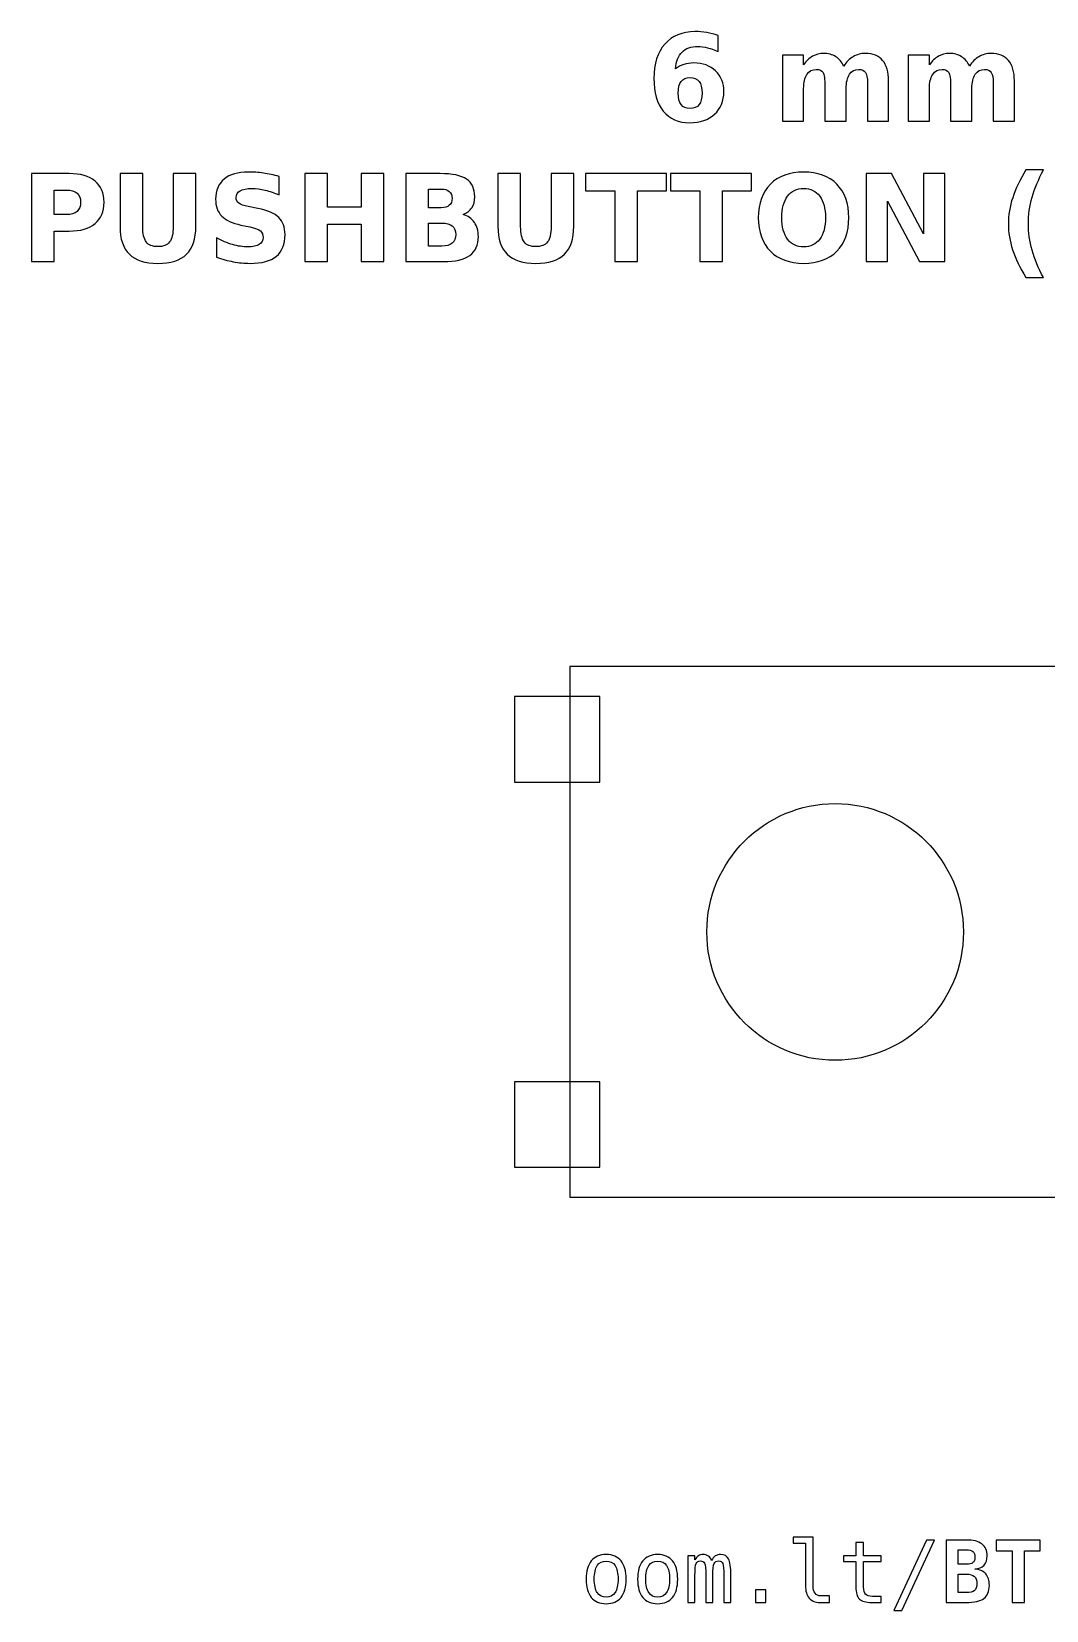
# Model space of a CAD drawing. Extents: x -114.4 to -95.6, y -156.4 to -138.
# Drawn here: x -114.39 to -102.53, y -156.43 to -137.98 of the extents above; entities that cross this region are included whole.
import ezdxf

# ---------------------------------------------------------------- set-up
doc = ezdxf.new("R2010")
doc.units = 0
doc.header["$MEASUREMENT"] = 0
doc.layers.add('LAYER_1', color=7, linetype='CONTINUOUS')

msp = doc.modelspace()

# ---------------------------------------------------------------- linework, layer by layer
at = {"layer": 'LAYER_1', "color": 7}
for points in [[(-108.1, -151.6), (-101.9, -151.6), (-101.9, -145.4), (-108.1, -145.4), (-108.1, -151.6)], [(-108.75, -146.75), (-107.75, -146.75), (-107.75, -145.75), (-108.75, -145.75), (-108.75, -146.75)], [(-108.75, -151.25), (-107.75, -151.25), (-107.75, -150.25), (-108.75, -150.25), (-108.75, -151.25)]]:
    msp.add_lwpolyline(points, close=True, dxfattribs=at)
msp.add_ellipse((-105, -148.5), major_axis=(0, 1.5), ratio=1, dxfattribs=at)
at = {"layer": 'LAYER_1'}
for points, knots in [([(-106.3686, -138.0227), (-106.3686, -138.0227), (-106.3686, -138.213), (-106.3686, -138.213), (-106.3686, -138.213), (-106.4123, -138.1923), (-106.4532, -138.177), (-106.4918, -138.1671), (-106.4918, -138.1671), (-106.5304, -138.1572), (-106.5682, -138.1523), (-106.6049, -138.1523), (-106.6049, -138.1523), (-106.684, -138.1523), (-106.7453, -138.1742), (-106.7895, -138.2182), (-106.7895, -138.2182), (-106.8335, -138.2619), (-106.8594, -138.327), (-106.8667, -138.4134), (-106.8667, -138.4134), (-106.8364, -138.391), (-106.8034, -138.3741), (-106.7681, -138.3628), (-106.7681, -138.3628), (-106.7329, -138.3515), (-106.6943, -138.3459), (-106.6524, -138.3459), (-106.6524, -138.3459), (-106.5473, -138.3459), (-106.4624, -138.3767), (-106.398, -138.4383), (-106.398, -138.4383), (-106.3333, -138.4997), (-106.3011, -138.5803), (-106.3011, -138.6801), (-106.3011, -138.6801), (-106.3011, -138.7904), (-106.3371, -138.8786), (-106.4093, -138.9451), (-106.4093, -138.9451), (-106.4812, -139.0114), (-106.5781, -139.0446), (-106.6992, -139.0446), (-106.6992, -139.0446), (-106.8328, -139.0446), (-106.9363, -138.9994), (-107.0097, -138.9091), (-107.0097, -138.9091), (-107.0828, -138.819), (-107.1195, -138.6909), (-107.1195, -138.5251), (-107.1195, -138.5251), (-107.1195, -138.3553), (-107.0767, -138.2217), (-106.9911, -138.1246), (-106.9911, -138.1246), (-106.9053, -138.0274), (-106.7879, -137.9787), (-106.6386, -137.9787), (-106.6386, -137.9787), (-106.5913, -137.9787), (-106.5454, -137.9825), (-106.5007, -137.9898), (-106.5007, -137.9898), (-106.4563, -137.9971), (-106.4123, -138.0081), (-106.3686, -138.0227)], [0, 0, 0, 0, 0.0588235, 0.0588235, 0.0588235, 0.0588235, 0.1176471, 0.1176471, 0.1176471, 0.1176471, 0.1764706, 0.1764706, 0.1764706, 0.1764706, 0.2352941, 0.2352941, 0.2352941, 0.2352941, 0.2941176, 0.2941176, 0.2941176, 0.2941176, 0.3529412, 0.3529412, 0.3529412, 0.3529412, 0.4117647, 0.4117647, 0.4117647, 0.4117647, 0.4705882, 0.4705882, 0.4705882, 0.4705882, 0.5294118, 0.5294118, 0.5294118, 0.5294118, 0.5882353, 0.5882353, 0.5882353, 0.5882353, 0.6470588, 0.6470588, 0.6470588, 0.6470588, 0.7058824, 0.7058824, 0.7058824, 0.7058824, 0.7647059, 0.7647059, 0.7647059, 0.7647059, 0.8235294, 0.8235294, 0.8235294, 0.8235294, 0.8823529, 0.8823529, 0.8823529, 0.8823529, 0.9411765, 0.9411765, 0.9411765, 0.9411765, 1, 1, 1, 1]), ([(-104.9001, -138.3811), (-104.8688, -138.3334), (-104.8319, -138.2969), (-104.7888, -138.272), (-104.7888, -138.272), (-104.7458, -138.2468), (-104.6988, -138.2344), (-104.6473, -138.2344), (-104.6473, -138.2344), (-104.5586, -138.2344), (-104.4911, -138.2617), (-104.4448, -138.3165), (-104.4448, -138.3165), (-104.3984, -138.371), (-104.3751, -138.4505), (-104.3751, -138.5547), (-104.3751, -138.5547), (-104.3751, -138.5547), (-104.3751, -139.0246), (-104.3751, -139.0246), (-104.3751, -139.0246), (-104.3751, -139.0246), (-104.6233, -139.0246), (-104.6233, -139.0246), (-104.6233, -139.0246), (-104.6233, -139.0246), (-104.6233, -138.6222), (-104.6233, -138.6222), (-104.6233, -138.6222), (-104.6228, -138.6163), (-104.6226, -138.6102), (-104.6223, -138.6036), (-104.6223, -138.6036), (-104.6221, -138.5973), (-104.6219, -138.5881), (-104.6219, -138.5761), (-104.6219, -138.5761), (-104.6219, -138.5215), (-104.6298, -138.4818), (-104.6461, -138.4573), (-104.6461, -138.4573), (-104.6621, -138.4326), (-104.6879, -138.4204), (-104.7237, -138.4204), (-104.7237, -138.4204), (-104.7707, -138.4204), (-104.8067, -138.4397), (-104.8323, -138.4783), (-104.8323, -138.4783), (-104.8577, -138.5168), (-104.8709, -138.5726), (-104.8719, -138.6457), (-104.8719, -138.6457), (-104.8719, -138.6457), (-104.8719, -139.0246), (-104.8719, -139.0246), (-104.8719, -139.0246), (-104.8719, -139.0246), (-105.12, -139.0246), (-105.12, -139.0246), (-105.12, -139.0246), (-105.12, -139.0246), (-105.12, -138.6222), (-105.12, -138.6222), (-105.12, -138.6222), (-105.12, -138.5368), (-105.1273, -138.4818), (-105.1421, -138.4573), (-105.1421, -138.4573), (-105.1567, -138.4326), (-105.1828, -138.4204), (-105.2204, -138.4204), (-105.2204, -138.4204), (-105.2679, -138.4204), (-105.3044, -138.4399), (-105.33, -138.4787), (-105.33, -138.4787), (-105.3556, -138.5175), (-105.3686, -138.5728), (-105.3686, -138.645), (-105.3686, -138.645), (-105.3686, -138.645), (-105.3686, -139.0246), (-105.3686, -139.0246), (-105.3686, -139.0246), (-105.3686, -139.0246), (-105.6167, -139.0246), (-105.6167, -139.0246), (-105.6167, -139.0246), (-105.6167, -139.0246), (-105.6167, -138.253), (-105.6167, -138.253), (-105.6167, -138.253), (-105.6167, -138.253), (-105.3686, -138.253), (-105.3686, -138.253), (-105.3686, -138.253), (-105.3686, -138.253), (-105.3686, -138.3661), (-105.3686, -138.3661), (-105.3686, -138.3661), (-105.3382, -138.3223), (-105.3034, -138.2897), (-105.2641, -138.2675), (-105.2641, -138.2675), (-105.2249, -138.2454), (-105.1816, -138.2344), (-105.1343, -138.2344), (-105.1343, -138.2344), (-105.0812, -138.2344), (-105.0339, -138.2473), (-104.9932, -138.273), (-104.9932, -138.273), (-104.9523, -138.2988), (-104.9212, -138.3348), (-104.9001, -138.3811)], [0, 0, 0, 0, 0.0344828, 0.0344828, 0.0344828, 0.0344828, 0.0689655, 0.0689655, 0.0689655, 0.0689655, 0.1034483, 0.1034483, 0.1034483, 0.1034483, 0.137931, 0.137931, 0.137931, 0.137931, 0.1724138, 0.1724138, 0.1724138, 0.1724138, 0.2068966, 0.2068966, 0.2068966, 0.2068966, 0.2413793, 0.2413793, 0.2413793, 0.2413793, 0.2758621, 0.2758621, 0.2758621, 0.2758621, 0.3103448, 0.3103448, 0.3103448, 0.3103448, 0.3448276, 0.3448276, 0.3448276, 0.3448276, 0.3793103, 0.3793103, 0.3793103, 0.3793103, 0.4137931, 0.4137931, 0.4137931, 0.4137931, 0.4482759, 0.4482759, 0.4482759, 0.4482759, 0.4827586, 0.4827586, 0.4827586, 0.4827586, 0.5172414, 0.5172414, 0.5172414, 0.5172414, 0.5517241, 0.5517241, 0.5517241, 0.5517241, 0.5862069, 0.5862069, 0.5862069, 0.5862069, 0.6206897, 0.6206897, 0.6206897, 0.6206897, 0.6551724, 0.6551724, 0.6551724, 0.6551724, 0.6896552, 0.6896552, 0.6896552, 0.6896552, 0.7241379, 0.7241379, 0.7241379, 0.7241379, 0.7586207, 0.7586207, 0.7586207, 0.7586207, 0.7931034, 0.7931034, 0.7931034, 0.7931034, 0.8275862, 0.8275862, 0.8275862, 0.8275862, 0.862069, 0.862069, 0.862069, 0.862069, 0.8965517, 0.8965517, 0.8965517, 0.8965517, 0.9310345, 0.9310345, 0.9310345, 0.9310345, 0.9655172, 0.9655172, 0.9655172, 0.9655172, 1, 1, 1, 1]), ([(-103.4297, -138.3811), (-103.3984, -138.3334), (-103.3615, -138.2969), (-103.3184, -138.272), (-103.3184, -138.272), (-103.2754, -138.2468), (-103.2284, -138.2344), (-103.1769, -138.2344), (-103.1769, -138.2344), (-103.0882, -138.2344), (-103.0207, -138.2617), (-102.9744, -138.3165), (-102.9744, -138.3165), (-102.928, -138.371), (-102.9047, -138.4505), (-102.9047, -138.5547), (-102.9047, -138.5547), (-102.9047, -138.5547), (-102.9047, -139.0246), (-102.9047, -139.0246), (-102.9047, -139.0246), (-102.9047, -139.0246), (-103.1529, -139.0246), (-103.1529, -139.0246), (-103.1529, -139.0246), (-103.1529, -139.0246), (-103.1529, -138.6222), (-103.1529, -138.6222), (-103.1529, -138.6222), (-103.1524, -138.6163), (-103.1522, -138.6102), (-103.1519, -138.6036), (-103.1519, -138.6036), (-103.1517, -138.5973), (-103.1515, -138.5881), (-103.1515, -138.5761), (-103.1515, -138.5761), (-103.1515, -138.5215), (-103.1594, -138.4818), (-103.1757, -138.4573), (-103.1757, -138.4573), (-103.1917, -138.4326), (-103.2175, -138.4204), (-103.2533, -138.4204), (-103.2533, -138.4204), (-103.3003, -138.4204), (-103.3363, -138.4397), (-103.3619, -138.4783), (-103.3619, -138.4783), (-103.3873, -138.5168), (-103.4005, -138.5726), (-103.4015, -138.6457), (-103.4015, -138.6457), (-103.4015, -138.6457), (-103.4015, -139.0246), (-103.4015, -139.0246), (-103.4015, -139.0246), (-103.4015, -139.0246), (-103.6496, -139.0246), (-103.6496, -139.0246), (-103.6496, -139.0246), (-103.6496, -139.0246), (-103.6496, -138.6222), (-103.6496, -138.6222), (-103.6496, -138.6222), (-103.6496, -138.5368), (-103.6569, -138.4818), (-103.6717, -138.4573), (-103.6717, -138.4573), (-103.6863, -138.4326), (-103.7124, -138.4204), (-103.75, -138.4204), (-103.75, -138.4204), (-103.7975, -138.4204), (-103.834, -138.4399), (-103.8596, -138.4787), (-103.8596, -138.4787), (-103.8852, -138.5175), (-103.8982, -138.5728), (-103.8982, -138.645), (-103.8982, -138.645), (-103.8982, -138.645), (-103.8982, -139.0246), (-103.8982, -139.0246), (-103.8982, -139.0246), (-103.8982, -139.0246), (-104.1463, -139.0246), (-104.1463, -139.0246), (-104.1463, -139.0246), (-104.1463, -139.0246), (-104.1463, -138.253), (-104.1463, -138.253), (-104.1463, -138.253), (-104.1463, -138.253), (-103.8982, -138.253), (-103.8982, -138.253), (-103.8982, -138.253), (-103.8982, -138.253), (-103.8982, -138.3661), (-103.8982, -138.3661), (-103.8982, -138.3661), (-103.8678, -138.3223), (-103.833, -138.2897), (-103.7937, -138.2675), (-103.7937, -138.2675), (-103.7545, -138.2454), (-103.7112, -138.2344), (-103.6639, -138.2344), (-103.6639, -138.2344), (-103.6108, -138.2344), (-103.5635, -138.2473), (-103.5228, -138.273), (-103.5228, -138.273), (-103.4819, -138.2988), (-103.4508, -138.3348), (-103.4297, -138.3811)], [0, 0, 0, 0, 0.0344828, 0.0344828, 0.0344828, 0.0344828, 0.0689655, 0.0689655, 0.0689655, 0.0689655, 0.1034483, 0.1034483, 0.1034483, 0.1034483, 0.137931, 0.137931, 0.137931, 0.137931, 0.1724138, 0.1724138, 0.1724138, 0.1724138, 0.2068966, 0.2068966, 0.2068966, 0.2068966, 0.2413793, 0.2413793, 0.2413793, 0.2413793, 0.2758621, 0.2758621, 0.2758621, 0.2758621, 0.3103448, 0.3103448, 0.3103448, 0.3103448, 0.3448276, 0.3448276, 0.3448276, 0.3448276, 0.3793103, 0.3793103, 0.3793103, 0.3793103, 0.4137931, 0.4137931, 0.4137931, 0.4137931, 0.4482759, 0.4482759, 0.4482759, 0.4482759, 0.4827586, 0.4827586, 0.4827586, 0.4827586, 0.5172414, 0.5172414, 0.5172414, 0.5172414, 0.5517241, 0.5517241, 0.5517241, 0.5517241, 0.5862069, 0.5862069, 0.5862069, 0.5862069, 0.6206897, 0.6206897, 0.6206897, 0.6206897, 0.6551724, 0.6551724, 0.6551724, 0.6551724, 0.6896552, 0.6896552, 0.6896552, 0.6896552, 0.7241379, 0.7241379, 0.7241379, 0.7241379, 0.7586207, 0.7586207, 0.7586207, 0.7586207, 0.7931034, 0.7931034, 0.7931034, 0.7931034, 0.8275862, 0.8275862, 0.8275862, 0.8275862, 0.862069, 0.862069, 0.862069, 0.862069, 0.8965517, 0.8965517, 0.8965517, 0.8965517, 0.9310345, 0.9310345, 0.9310345, 0.9310345, 0.9655172, 0.9655172, 0.9655172, 0.9655172, 1, 1, 1, 1]), ([(-106.6964, -138.5168), (-106.743, -138.5168), (-106.7778, -138.5319), (-106.8008, -138.562), (-106.8008, -138.562), (-106.8241, -138.5921), (-106.8356, -138.6373), (-106.8356, -138.6972), (-106.8356, -138.6972), (-106.8356, -138.7574), (-106.8241, -138.8026), (-106.8008, -138.8327), (-106.8008, -138.8327), (-106.7778, -138.8628), (-106.743, -138.8778), (-106.6964, -138.8778), (-106.6964, -138.8778), (-106.6496, -138.8778), (-106.6146, -138.8628), (-106.5915, -138.8327), (-106.5915, -138.8327), (-106.5682, -138.8026), (-106.5567, -138.7574), (-106.5567, -138.6972), (-106.5567, -138.6972), (-106.5567, -138.6373), (-106.5682, -138.5921), (-106.5915, -138.562), (-106.5915, -138.562), (-106.6146, -138.5319), (-106.6496, -138.5168), (-106.6964, -138.5168)], [0, 0, 0, 0, 0.125, 0.125, 0.125, 0.125, 0.25, 0.25, 0.25, 0.25, 0.375, 0.375, 0.375, 0.375, 0.5, 0.5, 0.5, 0.5, 0.625, 0.625, 0.625, 0.625, 0.75, 0.75, 0.75, 0.75, 0.875, 0.875, 0.875, 0.875, 1, 1, 1, 1]), ([(-114.3949, -139.6384), (-114.3949, -139.6384), (-113.9547, -139.6384), (-113.9547, -139.6384), (-113.9547, -139.6384), (-113.8237, -139.6384), (-113.7232, -139.6676), (-113.6531, -139.7257), (-113.6531, -139.7257), (-113.5831, -139.7838), (-113.548, -139.8665), (-113.548, -139.974), (-113.548, -139.974), (-113.548, -140.0817), (-113.5831, -140.1647), (-113.6531, -140.2228), (-113.6531, -140.2228), (-113.7232, -140.2809), (-113.8237, -140.3101), (-113.9547, -140.3101), (-113.9547, -140.3101), (-113.9547, -140.3101), (-114.1296, -140.3101), (-114.1296, -140.3101), (-114.1296, -140.3101), (-114.1296, -140.3101), (-114.1296, -140.6671), (-114.1296, -140.6671), (-114.1296, -140.6671), (-114.1296, -140.6671), (-114.3949, -140.6671), (-114.3949, -140.6671), (-114.3949, -140.6671), (-114.3949, -140.6671), (-114.3949, -139.6384), (-114.3949, -139.6384)], [0, 0, 0, 0, 0.1111111, 0.1111111, 0.1111111, 0.1111111, 0.2222222, 0.2222222, 0.2222222, 0.2222222, 0.3333333, 0.3333333, 0.3333333, 0.3333333, 0.4444444, 0.4444444, 0.4444444, 0.4444444, 0.5555556, 0.5555556, 0.5555556, 0.5555556, 0.6666667, 0.6666667, 0.6666667, 0.6666667, 0.7777778, 0.7777778, 0.7777778, 0.7777778, 0.8888889, 0.8888889, 0.8888889, 0.8888889, 1, 1, 1, 1]), ([(-113.3608, -139.6384), (-113.3608, -139.6384), (-113.0955, -139.6384), (-113.0955, -139.6384), (-113.0955, -139.6384), (-113.0955, -139.6384), (-113.0955, -140.2551), (-113.0955, -140.2551), (-113.0955, -140.2551), (-113.0955, -140.34), (-113.0817, -140.4009), (-113.0539, -140.4373), (-113.0539, -140.4373), (-113.0261, -140.4738), (-112.9808, -140.4921), (-112.9177, -140.4921), (-112.9177, -140.4921), (-112.8542, -140.4921), (-112.8086, -140.4738), (-112.7809, -140.4373), (-112.7809, -140.4373), (-112.7531, -140.4009), (-112.7392, -140.34), (-112.7392, -140.2551), (-112.7392, -140.2551), (-112.7392, -140.2551), (-112.7392, -139.6384), (-112.7392, -139.6384), (-112.7392, -139.6384), (-112.7392, -139.6384), (-112.4739, -139.6384), (-112.4739, -139.6384), (-112.4739, -139.6384), (-112.4739, -139.6384), (-112.4739, -140.2551), (-112.4739, -140.2551), (-112.4739, -140.2551), (-112.4739, -140.4006), (-112.5104, -140.5091), (-112.5835, -140.5803), (-112.5835, -140.5803), (-112.6564, -140.6516), (-112.7679, -140.6871), (-112.9177, -140.6871), (-112.9177, -140.6871), (-113.0671, -140.6871), (-113.1783, -140.6516), (-113.2512, -140.5803), (-113.2512, -140.5803), (-113.3244, -140.5091), (-113.3608, -140.4006), (-113.3608, -140.2551), (-113.3608, -140.2551), (-113.3608, -140.2551), (-113.3608, -139.6384), (-113.3608, -139.6384)], [0, 0, 0, 0, 0.0714286, 0.0714286, 0.0714286, 0.0714286, 0.1428571, 0.1428571, 0.1428571, 0.1428571, 0.2142857, 0.2142857, 0.2142857, 0.2142857, 0.2857143, 0.2857143, 0.2857143, 0.2857143, 0.3571429, 0.3571429, 0.3571429, 0.3571429, 0.4285714, 0.4285714, 0.4285714, 0.4285714, 0.5, 0.5, 0.5, 0.5, 0.5714286, 0.5714286, 0.5714286, 0.5714286, 0.6428571, 0.6428571, 0.6428571, 0.6428571, 0.7142857, 0.7142857, 0.7142857, 0.7142857, 0.7857143, 0.7857143, 0.7857143, 0.7857143, 0.8571429, 0.8571429, 0.8571429, 0.8571429, 0.9285714, 0.9285714, 0.9285714, 0.9285714, 1, 1, 1, 1]), ([(-111.4991, -139.6709), (-111.4991, -139.6709), (-111.4991, -139.8884), (-111.4991, -139.8884), (-111.4991, -139.8884), (-111.5556, -139.8632), (-111.6108, -139.8442), (-111.6644, -139.8313), (-111.6644, -139.8313), (-111.7183, -139.8183), (-111.7691, -139.812), (-111.8168, -139.812), (-111.8168, -139.812), (-111.8801, -139.812), (-111.9271, -139.8207), (-111.9575, -139.8381), (-111.9575, -139.8381), (-111.9878, -139.8557), (-112.0029, -139.8828), (-112.0029, -139.9195), (-112.0029, -139.9195), (-112.0029, -139.947), (-111.9928, -139.9686), (-111.9723, -139.9839), (-111.9723, -139.9839), (-111.9518, -139.9992), (-111.9147, -140.0126), (-111.8608, -140.0236), (-111.8608, -140.0236), (-111.8608, -140.0236), (-111.7479, -140.0462), (-111.7479, -140.0462), (-111.7479, -140.0462), (-111.6334, -140.0693), (-111.5523, -140.1041), (-111.5041, -140.1511), (-111.5041, -140.1511), (-111.4558, -140.1979), (-111.4316, -140.2645), (-111.4316, -140.3508), (-111.4316, -140.3508), (-111.4316, -140.4644), (-111.4652, -140.5488), (-111.5325, -140.6041), (-111.5325, -140.6041), (-111.5998, -140.6593), (-111.7025, -140.6871), (-111.8408, -140.6871), (-111.8408, -140.6871), (-111.9062, -140.6871), (-111.9716, -140.681), (-112.0372, -140.6685), (-112.0372, -140.6685), (-112.1028, -140.656), (-112.1687, -140.6377), (-112.2343, -140.6135), (-112.2343, -140.6135), (-112.2343, -140.6135), (-112.2343, -140.3896), (-112.2343, -140.3896), (-112.2343, -140.3896), (-112.1687, -140.4244), (-112.1052, -140.4507), (-112.0438, -140.4684), (-112.0438, -140.4684), (-111.9824, -140.486), (-111.9234, -140.4949), (-111.8665, -140.4949), (-111.8665, -140.4949), (-111.8086, -140.4949), (-111.7642, -140.4853), (-111.7334, -140.466), (-111.7334, -140.466), (-111.7025, -140.4467), (-111.6873, -140.4192), (-111.6873, -140.3832), (-111.6873, -140.3832), (-111.6873, -140.3512), (-111.6976, -140.3263), (-111.7185, -140.3089), (-111.7185, -140.3089), (-111.7395, -140.2915), (-111.7811, -140.2758), (-111.8437, -140.2621), (-111.8437, -140.2621), (-111.8437, -140.2621), (-111.9464, -140.2393), (-111.9464, -140.2393), (-111.9464, -140.2393), (-112.0492, -140.2172), (-112.1245, -140.1822), (-112.172, -140.1339), (-112.172, -140.1339), (-112.2195, -140.0857), (-112.2432, -140.0206), (-112.2432, -139.939), (-112.2432, -139.939), (-112.2432, -139.8364), (-112.2101, -139.7576), (-112.144, -139.7026), (-112.144, -139.7026), (-112.0779, -139.6473), (-111.9829, -139.6198), (-111.8587, -139.6198), (-111.8587, -139.6198), (-111.8023, -139.6198), (-111.7442, -139.6241), (-111.6844, -139.6325), (-111.6844, -139.6325), (-111.6247, -139.641), (-111.5629, -139.6537), (-111.4991, -139.6709)], [0, 0, 0, 0, 0.0357143, 0.0357143, 0.0357143, 0.0357143, 0.0714286, 0.0714286, 0.0714286, 0.0714286, 0.1071429, 0.1071429, 0.1071429, 0.1071429, 0.1428571, 0.1428571, 0.1428571, 0.1428571, 0.1785714, 0.1785714, 0.1785714, 0.1785714, 0.2142857, 0.2142857, 0.2142857, 0.2142857, 0.25, 0.25, 0.25, 0.25, 0.2857143, 0.2857143, 0.2857143, 0.2857143, 0.3214286, 0.3214286, 0.3214286, 0.3214286, 0.3571429, 0.3571429, 0.3571429, 0.3571429, 0.3928571, 0.3928571, 0.3928571, 0.3928571, 0.4285714, 0.4285714, 0.4285714, 0.4285714, 0.4642857, 0.4642857, 0.4642857, 0.4642857, 0.5, 0.5, 0.5, 0.5, 0.5357143, 0.5357143, 0.5357143, 0.5357143, 0.5714286, 0.5714286, 0.5714286, 0.5714286, 0.6071429, 0.6071429, 0.6071429, 0.6071429, 0.6428571, 0.6428571, 0.6428571, 0.6428571, 0.6785714, 0.6785714, 0.6785714, 0.6785714, 0.7142857, 0.7142857, 0.7142857, 0.7142857, 0.75, 0.75, 0.75, 0.75, 0.7857143, 0.7857143, 0.7857143, 0.7857143, 0.8214286, 0.8214286, 0.8214286, 0.8214286, 0.8571429, 0.8571429, 0.8571429, 0.8571429, 0.8928571, 0.8928571, 0.8928571, 0.8928571, 0.9285714, 0.9285714, 0.9285714, 0.9285714, 0.9642857, 0.9642857, 0.9642857, 0.9642857, 1, 1, 1, 1]), ([(-111.1988, -139.6384), (-111.1988, -139.6384), (-110.9335, -139.6384), (-110.9335, -139.6384), (-110.9335, -139.6384), (-110.9335, -139.6384), (-110.9335, -140.0305), (-110.9335, -140.0305), (-110.9335, -140.0305), (-110.9335, -140.0305), (-110.5422, -140.0305), (-110.5422, -140.0305), (-110.5422, -140.0305), (-110.5422, -140.0305), (-110.5422, -139.6384), (-110.5422, -139.6384), (-110.5422, -139.6384), (-110.5422, -139.6384), (-110.2769, -139.6384), (-110.2769, -139.6384), (-110.2769, -139.6384), (-110.2769, -139.6384), (-110.2769, -140.6671), (-110.2769, -140.6671), (-110.2769, -140.6671), (-110.2769, -140.6671), (-110.5422, -140.6671), (-110.5422, -140.6671), (-110.5422, -140.6671), (-110.5422, -140.6671), (-110.5422, -140.2311), (-110.5422, -140.2311), (-110.5422, -140.2311), (-110.5422, -140.2311), (-110.9335, -140.2311), (-110.9335, -140.2311), (-110.9335, -140.2311), (-110.9335, -140.2311), (-110.9335, -140.6671), (-110.9335, -140.6671), (-110.9335, -140.6671), (-110.9335, -140.6671), (-111.1988, -140.6671), (-111.1988, -140.6671), (-111.1988, -140.6671), (-111.1988, -140.6671), (-111.1988, -139.6384), (-111.1988, -139.6384)], [0, 0, 0, 0, 0.0833333, 0.0833333, 0.0833333, 0.0833333, 0.1666667, 0.1666667, 0.1666667, 0.1666667, 0.25, 0.25, 0.25, 0.25, 0.3333333, 0.3333333, 0.3333333, 0.3333333, 0.4166667, 0.4166667, 0.4166667, 0.4166667, 0.5, 0.5, 0.5, 0.5, 0.5833333, 0.5833333, 0.5833333, 0.5833333, 0.6666667, 0.6666667, 0.6666667, 0.6666667, 0.75, 0.75, 0.75, 0.75, 0.8333333, 0.8333333, 0.8333333, 0.8333333, 0.9166667, 0.9166667, 0.9166667, 0.9166667, 1, 1, 1, 1]), ([(-109.3502, -140.1165), (-109.2933, -140.133), (-109.2491, -140.1636), (-109.2178, -140.2083), (-109.2178, -140.2083), (-109.1865, -140.2527), (-109.171, -140.3075), (-109.171, -140.3722), (-109.171, -140.3722), (-109.171, -140.4714), (-109.2047, -140.5453), (-109.2717, -140.594), (-109.2717, -140.594), (-109.3387, -140.6426), (-109.4408, -140.6671), (-109.5777, -140.6671), (-109.5777, -140.6671), (-109.5777, -140.6671), (-110.0179, -140.6671), (-110.0179, -140.6671), (-110.0179, -140.6671), (-110.0179, -140.6671), (-110.0179, -139.6384), (-110.0179, -139.6384), (-110.0179, -139.6384), (-110.0179, -139.6384), (-109.6197, -139.6384), (-109.6197, -139.6384), (-109.6197, -139.6384), (-109.4768, -139.6384), (-109.3733, -139.66), (-109.3093, -139.7031), (-109.3093, -139.7031), (-109.2451, -139.7464), (-109.2131, -139.8155), (-109.2131, -139.9105), (-109.2131, -139.9105), (-109.2131, -139.9606), (-109.2249, -140.0032), (-109.2482, -140.0385), (-109.2482, -140.0385), (-109.2717, -140.0735), (-109.3055, -140.0996), (-109.3502, -140.1165)], [0, 0, 0, 0, 0.0909091, 0.0909091, 0.0909091, 0.0909091, 0.1818182, 0.1818182, 0.1818182, 0.1818182, 0.2727273, 0.2727273, 0.2727273, 0.2727273, 0.3636364, 0.3636364, 0.3636364, 0.3636364, 0.4545455, 0.4545455, 0.4545455, 0.4545455, 0.5454545, 0.5454545, 0.5454545, 0.5454545, 0.6363636, 0.6363636, 0.6363636, 0.6363636, 0.7272727, 0.7272727, 0.7272727, 0.7272727, 0.8181818, 0.8181818, 0.8181818, 0.8181818, 0.9090909, 0.9090909, 0.9090909, 0.9090909, 1, 1, 1, 1]), ([(-108.9424, -139.6384), (-108.9424, -139.6384), (-108.6771, -139.6384), (-108.6771, -139.6384), (-108.6771, -139.6384), (-108.6771, -139.6384), (-108.6771, -140.2551), (-108.6771, -140.2551), (-108.6771, -140.2551), (-108.6771, -140.34), (-108.6633, -140.4009), (-108.6355, -140.4373), (-108.6355, -140.4373), (-108.6077, -140.4738), (-108.5624, -140.4921), (-108.4993, -140.4921), (-108.4993, -140.4921), (-108.4358, -140.4921), (-108.3902, -140.4738), (-108.3625, -140.4373), (-108.3625, -140.4373), (-108.3347, -140.4009), (-108.3208, -140.34), (-108.3208, -140.2551), (-108.3208, -140.2551), (-108.3208, -140.2551), (-108.3208, -139.6384), (-108.3208, -139.6384), (-108.3208, -139.6384), (-108.3208, -139.6384), (-108.0555, -139.6384), (-108.0555, -139.6384), (-108.0555, -139.6384), (-108.0555, -139.6384), (-108.0555, -140.2551), (-108.0555, -140.2551), (-108.0555, -140.2551), (-108.0555, -140.4006), (-108.092, -140.5091), (-108.1651, -140.5803), (-108.1651, -140.5803), (-108.238, -140.6516), (-108.3495, -140.6871), (-108.4993, -140.6871), (-108.4993, -140.6871), (-108.6487, -140.6871), (-108.7599, -140.6516), (-108.8328, -140.5803), (-108.8328, -140.5803), (-108.906, -140.5091), (-108.9424, -140.4006), (-108.9424, -140.2551), (-108.9424, -140.2551), (-108.9424, -140.2551), (-108.9424, -139.6384), (-108.9424, -139.6384)], [0, 0, 0, 0, 0.0714286, 0.0714286, 0.0714286, 0.0714286, 0.1428571, 0.1428571, 0.1428571, 0.1428571, 0.2142857, 0.2142857, 0.2142857, 0.2142857, 0.2857143, 0.2857143, 0.2857143, 0.2857143, 0.3571429, 0.3571429, 0.3571429, 0.3571429, 0.4285714, 0.4285714, 0.4285714, 0.4285714, 0.5, 0.5, 0.5, 0.5, 0.5714286, 0.5714286, 0.5714286, 0.5714286, 0.6428571, 0.6428571, 0.6428571, 0.6428571, 0.7142857, 0.7142857, 0.7142857, 0.7142857, 0.7857143, 0.7857143, 0.7857143, 0.7857143, 0.8571429, 0.8571429, 0.8571429, 0.8571429, 0.9285714, 0.9285714, 0.9285714, 0.9285714, 1, 1, 1, 1]), ([(-107.9194, -139.6384), (-107.9194, -139.6384), (-106.9714, -139.6384), (-106.9714, -139.6384), (-106.9714, -139.6384), (-106.9714, -139.6384), (-106.9714, -139.839), (-106.9714, -139.839), (-106.9714, -139.839), (-106.9714, -139.839), (-107.3124, -139.839), (-107.3124, -139.839), (-107.3124, -139.839), (-107.3124, -139.839), (-107.3124, -140.6671), (-107.3124, -140.6671), (-107.3124, -140.6671), (-107.3124, -140.6671), (-107.5777, -140.6671), (-107.5777, -140.6671), (-107.5777, -140.6671), (-107.5777, -140.6671), (-107.5777, -139.839), (-107.5777, -139.839), (-107.5777, -139.839), (-107.5777, -139.839), (-107.9194, -139.839), (-107.9194, -139.839), (-107.9194, -139.839), (-107.9194, -139.839), (-107.9194, -139.6384), (-107.9194, -139.6384)], [0, 0, 0, 0, 0.125, 0.125, 0.125, 0.125, 0.25, 0.25, 0.25, 0.25, 0.375, 0.375, 0.375, 0.375, 0.5, 0.5, 0.5, 0.5, 0.625, 0.625, 0.625, 0.625, 0.75, 0.75, 0.75, 0.75, 0.875, 0.875, 0.875, 0.875, 1, 1, 1, 1]), ([(-106.9243, -139.6384), (-106.9243, -139.6384), (-105.9763, -139.6384), (-105.9763, -139.6384), (-105.9763, -139.6384), (-105.9763, -139.6384), (-105.9763, -139.839), (-105.9763, -139.839), (-105.9763, -139.839), (-105.9763, -139.839), (-106.3173, -139.839), (-106.3173, -139.839), (-106.3173, -139.839), (-106.3173, -139.839), (-106.3173, -140.6671), (-106.3173, -140.6671), (-106.3173, -140.6671), (-106.3173, -140.6671), (-106.5826, -140.6671), (-106.5826, -140.6671), (-106.5826, -140.6671), (-106.5826, -140.6671), (-106.5826, -139.839), (-106.5826, -139.839), (-106.5826, -139.839), (-106.5826, -139.839), (-106.9243, -139.839), (-106.9243, -139.839), (-106.9243, -139.839), (-106.9243, -139.839), (-106.9243, -139.6384), (-106.9243, -139.6384)], [0, 0, 0, 0, 0.125, 0.125, 0.125, 0.125, 0.25, 0.25, 0.25, 0.25, 0.375, 0.375, 0.375, 0.375, 0.5, 0.5, 0.5, 0.5, 0.625, 0.625, 0.625, 0.625, 0.75, 0.75, 0.75, 0.75, 0.875, 0.875, 0.875, 0.875, 1, 1, 1, 1]), ([(-105.369, -139.6198), (-105.2037, -139.6198), (-105.0741, -139.6671), (-104.9805, -139.7619), (-104.9805, -139.7619), (-104.8867, -139.8564), (-104.8399, -139.9869), (-104.8399, -140.1537), (-104.8399, -140.1537), (-104.8399, -140.32), (-104.8867, -140.4505), (-104.9805, -140.545), (-104.9805, -140.545), (-105.0741, -140.6398), (-105.2037, -140.6871), (-105.369, -140.6871), (-105.369, -140.6871), (-105.5339, -140.6871), (-105.6632, -140.6398), (-105.7573, -140.545), (-105.7573, -140.545), (-105.8511, -140.4505), (-105.8982, -140.32), (-105.8982, -140.1537), (-105.8982, -140.1537), (-105.8982, -139.9869), (-105.8511, -139.8564), (-105.7573, -139.7619), (-105.7573, -139.7619), (-105.6632, -139.6671), (-105.5339, -139.6198), (-105.369, -139.6198)], [0, 0, 0, 0, 0.125, 0.125, 0.125, 0.125, 0.25, 0.25, 0.25, 0.25, 0.375, 0.375, 0.375, 0.375, 0.5, 0.5, 0.5, 0.5, 0.625, 0.625, 0.625, 0.625, 0.75, 0.75, 0.75, 0.75, 0.875, 0.875, 0.875, 0.875, 1, 1, 1, 1]), ([(-104.6392, -139.6384), (-104.6392, -139.6384), (-104.3429, -139.6384), (-104.3429, -139.6384), (-104.3429, -139.6384), (-104.3429, -139.6384), (-103.9687, -140.344), (-103.9687, -140.344), (-103.9687, -140.344), (-103.9687, -140.344), (-103.9687, -139.6384), (-103.9687, -139.6384), (-103.9687, -139.6384), (-103.9687, -139.6384), (-103.7173, -139.6384), (-103.7173, -139.6384), (-103.7173, -139.6384), (-103.7173, -139.6384), (-103.7173, -140.6671), (-103.7173, -140.6671), (-103.7173, -140.6671), (-103.7173, -140.6671), (-104.0136, -140.6671), (-104.0136, -140.6671), (-104.0136, -140.6671), (-104.0136, -140.6671), (-104.3878, -139.9615), (-104.3878, -139.9615), (-104.3878, -139.9615), (-104.3878, -139.9615), (-104.3878, -140.6671), (-104.3878, -140.6671), (-104.3878, -140.6671), (-104.3878, -140.6671), (-104.6392, -140.6671), (-104.6392, -140.6671), (-104.6392, -140.6671), (-104.6392, -140.6671), (-104.6392, -139.6384), (-104.6392, -139.6384)], [0, 0, 0, 0, 0.1, 0.1, 0.1, 0.1, 0.2, 0.2, 0.2, 0.2, 0.3, 0.3, 0.3, 0.3, 0.4, 0.4, 0.4, 0.4, 0.5, 0.5, 0.5, 0.5, 0.6, 0.6, 0.6, 0.6, 0.7, 0.7, 0.7, 0.7, 0.8, 0.8, 0.8, 0.8, 0.9, 0.9, 0.9, 0.9, 1, 1, 1, 1]), ([(-102.5646, -140.8531), (-102.5646, -140.8531), (-102.7692, -140.8531), (-102.7692, -140.8531), (-102.7692, -140.8531), (-102.8395, -140.7398), (-102.8915, -140.6318), (-102.9249, -140.5295), (-102.9249, -140.5295), (-102.9585, -140.4274), (-102.9752, -140.3261), (-102.9752, -140.2254), (-102.9752, -140.2254), (-102.9752, -140.1248), (-102.9583, -140.0229), (-102.9247, -139.9199), (-102.9247, -139.9199), (-102.8908, -139.8167), (-102.8391, -139.709), (-102.7692, -139.5963), (-102.7692, -139.5963), (-102.7692, -139.5963), (-102.5646, -139.5963), (-102.5646, -139.5963), (-102.5646, -139.5963), (-102.6234, -139.7052), (-102.6674, -139.8117), (-102.6968, -139.9157), (-102.6968, -139.9157), (-102.7262, -140.0196), (-102.741, -140.1224), (-102.741, -140.224), (-102.741, -140.224), (-102.741, -140.3256), (-102.7264, -140.4284), (-102.6973, -140.5328), (-102.6973, -140.5328), (-102.6681, -140.637), (-102.6239, -140.7438), (-102.5646, -140.8531)], [0, 0, 0, 0, 0.1, 0.1, 0.1, 0.1, 0.2, 0.2, 0.2, 0.2, 0.3, 0.3, 0.3, 0.3, 0.4, 0.4, 0.4, 0.4, 0.5, 0.5, 0.5, 0.5, 0.6, 0.6, 0.6, 0.6, 0.7, 0.7, 0.7, 0.7, 0.8, 0.8, 0.8, 0.8, 0.9, 0.9, 0.9, 0.9, 1, 1, 1, 1]), ([(-114.1296, -139.8306), (-114.1296, -139.8306), (-114.1296, -140.1179), (-114.1296, -140.1179), (-114.1296, -140.1179), (-114.1296, -140.1179), (-113.9829, -140.1179), (-113.9829, -140.1179), (-113.9829, -140.1179), (-113.9314, -140.1179), (-113.8916, -140.1055), (-113.8636, -140.0803), (-113.8636, -140.0803), (-113.8356, -140.0554), (-113.8215, -140.0199), (-113.8215, -139.974), (-113.8215, -139.974), (-113.8215, -139.9279), (-113.8356, -139.8926), (-113.8636, -139.8677), (-113.8636, -139.8677), (-113.8916, -139.843), (-113.9314, -139.8306), (-113.9829, -139.8306), (-113.9829, -139.8306), (-113.9829, -139.8306), (-114.1296, -139.8306), (-114.1296, -139.8306)], [0, 0, 0, 0, 0.1428571, 0.1428571, 0.1428571, 0.1428571, 0.2857143, 0.2857143, 0.2857143, 0.2857143, 0.4285714, 0.4285714, 0.4285714, 0.4285714, 0.5714286, 0.5714286, 0.5714286, 0.5714286, 0.7142857, 0.7142857, 0.7142857, 0.7142857, 0.8571429, 0.8571429, 0.8571429, 0.8571429, 1, 1, 1, 1]), ([(-109.6059, -140.0366), (-109.564, -140.0366), (-109.5323, -140.0274), (-109.5109, -140.0091), (-109.5109, -140.0091), (-109.4892, -139.9907), (-109.4784, -139.9637), (-109.4784, -139.9277), (-109.4784, -139.9277), (-109.4784, -139.8924), (-109.4892, -139.8656), (-109.5109, -139.847), (-109.5109, -139.847), (-109.5323, -139.8284), (-109.564, -139.819), (-109.6059, -139.819), (-109.6059, -139.819), (-109.6059, -139.819), (-109.7526, -139.819), (-109.7526, -139.819), (-109.7526, -139.819), (-109.7526, -139.819), (-109.7526, -140.0366), (-109.7526, -140.0366), (-109.7526, -140.0366), (-109.7526, -140.0366), (-109.6059, -140.0366), (-109.6059, -140.0366)], [0, 0, 0, 0, 0.1428571, 0.1428571, 0.1428571, 0.1428571, 0.2857143, 0.2857143, 0.2857143, 0.2857143, 0.4285714, 0.4285714, 0.4285714, 0.4285714, 0.5714286, 0.5714286, 0.5714286, 0.5714286, 0.7142857, 0.7142857, 0.7142857, 0.7142857, 0.8571429, 0.8571429, 0.8571429, 0.8571429, 1, 1, 1, 1]), ([(-105.369, -139.812), (-105.4499, -139.812), (-105.5125, -139.8418), (-105.5572, -139.9016), (-105.5572, -139.9016), (-105.6016, -139.9613), (-105.624, -140.0453), (-105.624, -140.1537), (-105.624, -140.1537), (-105.624, -140.2619), (-105.6016, -140.3456), (-105.5572, -140.4053), (-105.5572, -140.4053), (-105.5125, -140.4651), (-105.4499, -140.4949), (-105.369, -140.4949), (-105.369, -140.4949), (-105.2876, -140.4949), (-105.2249, -140.4651), (-105.1802, -140.4053), (-105.1802, -140.4053), (-105.1357, -140.3456), (-105.1134, -140.2619), (-105.1134, -140.1537), (-105.1134, -140.1537), (-105.1134, -140.0453), (-105.1357, -139.9613), (-105.1802, -139.9016), (-105.1802, -139.9016), (-105.2249, -139.8418), (-105.2876, -139.812), (-105.369, -139.812)], [0, 0, 0, 0, 0.125, 0.125, 0.125, 0.125, 0.25, 0.25, 0.25, 0.25, 0.375, 0.375, 0.375, 0.375, 0.5, 0.5, 0.5, 0.5, 0.625, 0.625, 0.625, 0.625, 0.75, 0.75, 0.75, 0.75, 0.875, 0.875, 0.875, 0.875, 1, 1, 1, 1]), ([(-109.5969, -140.4865), (-109.5435, -140.4865), (-109.5036, -140.4752), (-109.4765, -140.4528), (-109.4765, -140.4528), (-109.4497, -140.4303), (-109.4363, -140.3962), (-109.4363, -140.3508), (-109.4363, -140.3508), (-109.4363, -140.3063), (-109.4497, -140.2729), (-109.4763, -140.2506), (-109.4763, -140.2506), (-109.5029, -140.2282), (-109.5431, -140.2172), (-109.5969, -140.2172), (-109.5969, -140.2172), (-109.5969, -140.2172), (-109.7526, -140.2172), (-109.7526, -140.2172), (-109.7526, -140.2172), (-109.7526, -140.2172), (-109.7526, -140.4865), (-109.7526, -140.4865), (-109.7526, -140.4865), (-109.7526, -140.4865), (-109.5969, -140.4865), (-109.5969, -140.4865)], [0, 0, 0, 0, 0.1428571, 0.1428571, 0.1428571, 0.1428571, 0.2857143, 0.2857143, 0.2857143, 0.2857143, 0.4285714, 0.4285714, 0.4285714, 0.4285714, 0.5714286, 0.5714286, 0.5714286, 0.5714286, 0.7142857, 0.7142857, 0.7142857, 0.7142857, 0.8571429, 0.8571429, 0.8571429, 0.8571429, 1, 1, 1, 1]), ([(-105.2577, -156.138), (-105.2577, -156.1784), (-105.2503, -156.2087), (-105.2355, -156.2292), (-105.2355, -156.2292), (-105.2207, -156.2497), (-105.1988, -156.26), (-105.1698, -156.26), (-105.1698, -156.26), (-105.1698, -156.26), (-105.0648, -156.26), (-105.0648, -156.26), (-105.0648, -156.26), (-105.0648, -156.26), (-105.0648, -156.3362), (-105.0648, -156.3362), (-105.0648, -156.3362), (-105.0648, -156.3362), (-105.1785, -156.3362), (-105.1785, -156.3362), (-105.1785, -156.3362), (-105.2323, -156.3362), (-105.2738, -156.3189), (-105.3033, -156.2844), (-105.3033, -156.2844), (-105.3328, -156.2499), (-105.3475, -156.201), (-105.3475, -156.138), (-105.3475, -156.138), (-105.3475, -156.138), (-105.3475, -155.6413), (-105.3475, -155.6413), (-105.3475, -155.6413), (-105.3475, -155.6413), (-105.4915, -155.6413), (-105.4915, -155.6413), (-105.4915, -155.6413), (-105.4915, -155.6413), (-105.4915, -155.571), (-105.4915, -155.571), (-105.4915, -155.571), (-105.4915, -155.571), (-105.2577, -155.571), (-105.2577, -155.571), (-105.2577, -155.571), (-105.2577, -155.571), (-105.2577, -156.138), (-105.2577, -156.138)], [0, 0, 0, 0, 0.0833333, 0.0833333, 0.0833333, 0.0833333, 0.1666667, 0.1666667, 0.1666667, 0.1666667, 0.25, 0.25, 0.25, 0.25, 0.3333333, 0.3333333, 0.3333333, 0.3333333, 0.4166667, 0.4166667, 0.4166667, 0.4166667, 0.5, 0.5, 0.5, 0.5, 0.5833333, 0.5833333, 0.5833333, 0.5833333, 0.6666667, 0.6666667, 0.6666667, 0.6666667, 0.75, 0.75, 0.75, 0.75, 0.8333333, 0.8333333, 0.8333333, 0.8333333, 0.9166667, 0.9166667, 0.9166667, 0.9166667, 1, 1, 1, 1]), ([(-104.6677, -155.634), (-104.6677, -155.634), (-104.6677, -155.7893), (-104.6677, -155.7893), (-104.6677, -155.7893), (-104.6677, -155.7893), (-104.4635, -155.7893), (-104.4635, -155.7893), (-104.4635, -155.7893), (-104.4635, -155.7893), (-104.4635, -155.8592), (-104.4635, -155.8592), (-104.4635, -155.8592), (-104.4635, -155.8592), (-104.6677, -155.8592), (-104.6677, -155.8592), (-104.6677, -155.8592), (-104.6677, -155.8592), (-104.6677, -156.156), (-104.6677, -156.156), (-104.6677, -156.156), (-104.6677, -156.1964), (-104.6601, -156.2245), (-104.6447, -156.2404), (-104.6447, -156.2404), (-104.6294, -156.2564), (-104.6027, -156.2644), (-104.5647, -156.2644), (-104.5647, -156.2644), (-104.5647, -156.2644), (-104.4635, -156.2644), (-104.4635, -156.2644), (-104.4635, -156.2644), (-104.4635, -156.2644), (-104.4635, -156.3362), (-104.4635, -156.3362), (-104.4635, -156.3362), (-104.4635, -156.3362), (-104.5734, -156.3362), (-104.5734, -156.3362), (-104.5734, -156.3362), (-104.6409, -156.3362), (-104.6884, -156.3227), (-104.7161, -156.2957), (-104.7161, -156.2957), (-104.7437, -156.2687), (-104.7576, -156.222), (-104.7576, -156.156), (-104.7576, -156.156), (-104.7576, -156.156), (-104.7576, -155.8592), (-104.7576, -155.8592), (-104.7576, -155.8592), (-104.7576, -155.8592), (-104.9036, -155.8592), (-104.9036, -155.8592), (-104.9036, -155.8592), (-104.9036, -155.8592), (-104.9036, -155.7893), (-104.9036, -155.7893), (-104.9036, -155.7893), (-104.9036, -155.7893), (-104.7576, -155.7893), (-104.7576, -155.7893), (-104.7576, -155.7893), (-104.7576, -155.7893), (-104.7576, -155.634), (-104.7576, -155.634), (-104.7576, -155.634), (-104.7576, -155.634), (-104.6677, -155.634), (-104.6677, -155.634)], [0, 0, 0, 0, 0.0555556, 0.0555556, 0.0555556, 0.0555556, 0.1111111, 0.1111111, 0.1111111, 0.1111111, 0.1666667, 0.1666667, 0.1666667, 0.1666667, 0.2222222, 0.2222222, 0.2222222, 0.2222222, 0.2777778, 0.2777778, 0.2777778, 0.2777778, 0.3333333, 0.3333333, 0.3333333, 0.3333333, 0.3888889, 0.3888889, 0.3888889, 0.3888889, 0.4444444, 0.4444444, 0.4444444, 0.4444444, 0.5, 0.5, 0.5, 0.5, 0.5555556, 0.5555556, 0.5555556, 0.5555556, 0.6111111, 0.6111111, 0.6111111, 0.6111111, 0.6666667, 0.6666667, 0.6666667, 0.6666667, 0.7222222, 0.7222222, 0.7222222, 0.7222222, 0.7777778, 0.7777778, 0.7777778, 0.7777778, 0.8333333, 0.8333333, 0.8333333, 0.8333333, 0.8888889, 0.8888889, 0.8888889, 0.8888889, 0.9444444, 0.9444444, 0.9444444, 0.9444444, 1, 1, 1, 1]), ([(-103.9313, -155.6071), (-103.9313, -155.6071), (-103.8384, -155.6071), (-103.8384, -155.6071), (-103.8384, -155.6071), (-103.8384, -155.6071), (-104.2223, -156.429), (-104.2223, -156.429), (-104.2223, -156.429), (-104.2223, -156.429), (-104.3157, -156.429), (-104.3157, -156.429), (-104.3157, -156.429), (-104.3157, -156.429), (-103.9313, -155.6071), (-103.9313, -155.6071)], [0, 0, 0, 0, 0.25, 0.25, 0.25, 0.25, 0.5, 0.5, 0.5, 0.5, 0.75, 0.75, 0.75, 0.75, 1, 1, 1, 1]), ([(-103.7024, -155.6061), (-103.7024, -155.6061), (-103.4675, -155.6061), (-103.4675, -155.6061), (-103.4675, -155.6061), (-103.3864, -155.6061), (-103.3255, -155.6215), (-103.2847, -155.6523), (-103.2847, -155.6523), (-103.2438, -155.683), (-103.2233, -155.729), (-103.2233, -155.7901), (-103.2233, -155.7901), (-103.2233, -155.8372), (-103.2353, -155.8737), (-103.2595, -155.9), (-103.2595, -155.9), (-103.2835, -155.9265), (-103.3189, -155.9417), (-103.3654, -155.946), (-103.3654, -155.946), (-103.3097, -155.9515), (-103.2679, -155.9702), (-103.2397, -156.0022), (-103.2397, -156.0022), (-103.2115, -156.034), (-103.1975, -156.0787), (-103.1975, -156.136), (-103.1975, -156.136), (-103.1975, -156.2064), (-103.2187, -156.2572), (-103.261, -156.2889), (-103.261, -156.2889), (-103.3034, -156.3204), (-103.3722, -156.3362), (-103.4675, -156.3362), (-103.4675, -156.3362), (-103.4675, -156.3362), (-103.7024, -156.3362), (-103.7024, -156.3362), (-103.7024, -156.3362), (-103.7024, -156.3362), (-103.7024, -155.6061), (-103.7024, -155.6061)], [0, 0, 0, 0, 0.0909091, 0.0909091, 0.0909091, 0.0909091, 0.1818182, 0.1818182, 0.1818182, 0.1818182, 0.2727273, 0.2727273, 0.2727273, 0.2727273, 0.3636364, 0.3636364, 0.3636364, 0.3636364, 0.4545455, 0.4545455, 0.4545455, 0.4545455, 0.5454545, 0.5454545, 0.5454545, 0.5454545, 0.6363636, 0.6363636, 0.6363636, 0.6363636, 0.7272727, 0.7272727, 0.7272727, 0.7272727, 0.8181818, 0.8181818, 0.8181818, 0.8181818, 0.9090909, 0.9090909, 0.9090909, 0.9090909, 1, 1, 1, 1]), ([(-102.7883, -156.3362), (-102.7883, -156.3362), (-102.9323, -156.3362), (-102.9323, -156.3362), (-102.9323, -156.3362), (-102.9323, -156.3362), (-102.9323, -155.7331), (-102.9323, -155.7331), (-102.9323, -155.7331), (-102.9323, -155.7331), (-103.1173, -155.7331), (-103.1173, -155.7331), (-103.1173, -155.7331), (-103.1173, -155.7331), (-103.1173, -155.6071), (-103.1173, -155.6071), (-103.1173, -155.6071), (-103.1173, -155.6071), (-102.6032, -155.6071), (-102.6032, -155.6071), (-102.6032, -155.6071), (-102.6032, -155.6071), (-102.6032, -155.7331), (-102.6032, -155.7331), (-102.6032, -155.7331), (-102.6032, -155.7331), (-102.7883, -155.7331), (-102.7883, -155.7331), (-102.7883, -155.7331), (-102.7883, -155.7331), (-102.7883, -156.3362), (-102.7883, -156.3362)], [0, 0, 0, 0, 0.125, 0.125, 0.125, 0.125, 0.25, 0.25, 0.25, 0.25, 0.375, 0.375, 0.375, 0.375, 0.5, 0.5, 0.5, 0.5, 0.625, 0.625, 0.625, 0.625, 0.75, 0.75, 0.75, 0.75, 0.875, 0.875, 0.875, 0.875, 1, 1, 1, 1]), ([(-107.6772, -155.7761), (-107.6014, -155.7761), (-107.5434, -155.8006), (-107.5032, -155.8498), (-107.5032, -155.8498), (-107.463, -155.899), (-107.4429, -155.9702), (-107.4429, -156.0632), (-107.4429, -156.0632), (-107.4429, -156.1567), (-107.4629, -156.2279), (-107.5029, -156.2769), (-107.5029, -156.2769), (-107.5431, -156.3259), (-107.6011, -156.3504), (-107.6772, -156.3504), (-107.6772, -156.3504), (-107.7532, -156.3504), (-107.8111, -156.3259), (-107.8513, -156.2769), (-107.8513, -156.2769), (-107.8913, -156.2279), (-107.9113, -156.1567), (-107.9113, -156.0632), (-107.9113, -156.0632), (-107.9113, -155.9702), (-107.8913, -155.899), (-107.8513, -155.8498), (-107.8513, -155.8498), (-107.8111, -155.8006), (-107.7532, -155.7761), (-107.6772, -155.7761)], [0, 0, 0, 0, 0.125, 0.125, 0.125, 0.125, 0.25, 0.25, 0.25, 0.25, 0.375, 0.375, 0.375, 0.375, 0.5, 0.5, 0.5, 0.5, 0.625, 0.625, 0.625, 0.625, 0.75, 0.75, 0.75, 0.75, 0.875, 0.875, 0.875, 0.875, 1, 1, 1, 1]), ([(-107.6772, -155.8523), (-107.7229, -155.8523), (-107.7574, -155.87), (-107.7809, -155.9055), (-107.7809, -155.9055), (-107.8044, -155.941), (-107.8161, -155.9937), (-107.8161, -156.0632), (-107.8161, -156.0632), (-107.8161, -156.1325), (-107.8044, -156.185), (-107.7809, -156.2207), (-107.7809, -156.2207), (-107.7574, -156.2564), (-107.7229, -156.2742), (-107.6772, -156.2742), (-107.6772, -156.2742), (-107.6314, -156.2742), (-107.5967, -156.2564), (-107.5732, -156.2207), (-107.5732, -156.2207), (-107.5497, -156.185), (-107.5381, -156.1325), (-107.5381, -156.0632), (-107.5381, -156.0632), (-107.5381, -155.9937), (-107.5497, -155.941), (-107.5732, -155.9055), (-107.5732, -155.9055), (-107.5967, -155.87), (-107.6314, -155.8523), (-107.6772, -155.8523)], [0, 0, 0, 0, 0.125, 0.125, 0.125, 0.125, 0.25, 0.25, 0.25, 0.25, 0.375, 0.375, 0.375, 0.375, 0.5, 0.5, 0.5, 0.5, 0.625, 0.625, 0.625, 0.625, 0.75, 0.75, 0.75, 0.75, 0.875, 0.875, 0.875, 0.875, 1, 1, 1, 1]), ([(-107.0751, -155.7761), (-106.9993, -155.7761), (-106.9413, -155.8006), (-106.9011, -155.8498), (-106.9011, -155.8498), (-106.8609, -155.899), (-106.8408, -155.9702), (-106.8408, -156.0632), (-106.8408, -156.0632), (-106.8408, -156.1567), (-106.8608, -156.2279), (-106.9008, -156.2769), (-106.9008, -156.2769), (-106.941, -156.3259), (-106.999, -156.3504), (-107.0751, -156.3504), (-107.0751, -156.3504), (-107.1511, -156.3504), (-107.209, -156.3259), (-107.2492, -156.2769), (-107.2492, -156.2769), (-107.2892, -156.2279), (-107.3092, -156.1567), (-107.3092, -156.0632), (-107.3092, -156.0632), (-107.3092, -155.9702), (-107.2892, -155.899), (-107.2492, -155.8498), (-107.2492, -155.8498), (-107.209, -155.8006), (-107.1511, -155.7761), (-107.0751, -155.7761)], [0, 0, 0, 0, 0.125, 0.125, 0.125, 0.125, 0.25, 0.25, 0.25, 0.25, 0.375, 0.375, 0.375, 0.375, 0.5, 0.5, 0.5, 0.5, 0.625, 0.625, 0.625, 0.625, 0.75, 0.75, 0.75, 0.75, 0.875, 0.875, 0.875, 0.875, 1, 1, 1, 1]), ([(-107.0751, -155.8523), (-107.1208, -155.8523), (-107.1553, -155.87), (-107.1788, -155.9055), (-107.1788, -155.9055), (-107.2023, -155.941), (-107.214, -155.9937), (-107.214, -156.0632), (-107.214, -156.0632), (-107.214, -156.1325), (-107.2023, -156.185), (-107.1788, -156.2207), (-107.1788, -156.2207), (-107.1553, -156.2564), (-107.1208, -156.2742), (-107.0751, -156.2742), (-107.0751, -156.2742), (-107.0293, -156.2742), (-106.9946, -156.2564), (-106.9711, -156.2207), (-106.9711, -156.2207), (-106.9476, -156.185), (-106.936, -156.1325), (-106.936, -156.0632), (-106.936, -156.0632), (-106.936, -155.9937), (-106.9476, -155.941), (-106.9711, -155.9055), (-106.9711, -155.9055), (-106.9946, -155.87), (-107.0293, -155.8523), (-107.0751, -155.8523)], [0, 0, 0, 0, 0.125, 0.125, 0.125, 0.125, 0.25, 0.25, 0.25, 0.25, 0.375, 0.375, 0.375, 0.375, 0.5, 0.5, 0.5, 0.5, 0.625, 0.625, 0.625, 0.625, 0.75, 0.75, 0.75, 0.75, 0.875, 0.875, 0.875, 0.875, 1, 1, 1, 1]), ([(-106.4439, -155.845), (-106.4329, -155.8215), (-106.4187, -155.8041), (-106.4015, -155.793), (-106.4015, -155.793), (-106.3845, -155.7818), (-106.3639, -155.7761), (-106.3399, -155.7761), (-106.3399, -155.7761), (-106.2959, -155.7761), (-106.2648, -155.7931), (-106.2468, -155.8271), (-106.2468, -155.8271), (-106.2287, -155.8612), (-106.2197, -155.9252), (-106.2197, -156.0193), (-106.2197, -156.0193), (-106.2197, -156.0193), (-106.2197, -156.3362), (-106.2197, -156.3362), (-106.2197, -156.3362), (-106.2197, -156.3362), (-106.3017, -156.3362), (-106.3017, -156.3362), (-106.3017, -156.3362), (-106.3017, -156.3362), (-106.3017, -156.0232), (-106.3017, -156.0232), (-106.3017, -156.0232), (-106.3017, -155.946), (-106.306, -155.8982), (-106.3147, -155.8793), (-106.3147, -155.8793), (-106.3232, -155.8607), (-106.339, -155.8513), (-106.3619, -155.8513), (-106.3619, -155.8513), (-106.3879, -155.8513), (-106.4057, -155.8613), (-106.4154, -155.8813), (-106.4154, -155.8813), (-106.4249, -155.9013), (-106.4297, -155.9487), (-106.4297, -156.0232), (-106.4297, -156.0232), (-106.4297, -156.0232), (-106.4297, -156.3362), (-106.4297, -156.3362), (-106.4297, -156.3362), (-106.4297, -156.3362), (-106.5117, -156.3362), (-106.5117, -156.3362), (-106.5117, -156.3362), (-106.5117, -156.3362), (-106.5117, -156.0232), (-106.5117, -156.0232), (-106.5117, -156.0232), (-106.5117, -155.945), (-106.5164, -155.8968), (-106.5257, -155.8787), (-106.5257, -155.8787), (-106.5349, -155.8605), (-106.5515, -155.8513), (-106.5757, -155.8513), (-106.5757, -155.8513), (-106.5995, -155.8513), (-106.6161, -155.8613), (-106.6252, -155.8813), (-106.6252, -155.8813), (-106.6346, -155.9013), (-106.6392, -155.9487), (-106.6392, -156.0232), (-106.6392, -156.0232), (-106.6392, -156.0232), (-106.6392, -156.3362), (-106.6392, -156.3362), (-106.6392, -156.3362), (-106.6392, -156.3362), (-106.7207, -156.3362), (-106.7207, -156.3362), (-106.7207, -156.3362), (-106.7207, -156.3362), (-106.7207, -155.7893), (-106.7207, -155.7893), (-106.7207, -155.7893), (-106.7207, -155.7893), (-106.6392, -155.7893), (-106.6392, -155.7893), (-106.6392, -155.7893), (-106.6392, -155.7893), (-106.6392, -155.8361), (-106.6392, -155.8361), (-106.6392, -155.8361), (-106.6286, -155.8166), (-106.6151, -155.8018), (-106.5989, -155.7915), (-106.5989, -155.7915), (-106.5829, -155.7813), (-106.5645, -155.7761), (-106.544, -155.7761), (-106.544, -155.7761), (-106.5192, -155.7761), (-106.4987, -155.7818), (-106.4822, -155.7931), (-106.4822, -155.7931), (-106.4657, -155.8046), (-106.453, -155.8218), (-106.4439, -155.845)], [0, 0, 0, 0, 0.037037, 0.037037, 0.037037, 0.037037, 0.0740741, 0.0740741, 0.0740741, 0.0740741, 0.1111111, 0.1111111, 0.1111111, 0.1111111, 0.1481481, 0.1481481, 0.1481481, 0.1481481, 0.1851852, 0.1851852, 0.1851852, 0.1851852, 0.2222222, 0.2222222, 0.2222222, 0.2222222, 0.2592593, 0.2592593, 0.2592593, 0.2592593, 0.2962963, 0.2962963, 0.2962963, 0.2962963, 0.3333333, 0.3333333, 0.3333333, 0.3333333, 0.3703704, 0.3703704, 0.3703704, 0.3703704, 0.4074074, 0.4074074, 0.4074074, 0.4074074, 0.4444444, 0.4444444, 0.4444444, 0.4444444, 0.4814815, 0.4814815, 0.4814815, 0.4814815, 0.5185185, 0.5185185, 0.5185185, 0.5185185, 0.5555556, 0.5555556, 0.5555556, 0.5555556, 0.5925926, 0.5925926, 0.5925926, 0.5925926, 0.6296296, 0.6296296, 0.6296296, 0.6296296, 0.6666667, 0.6666667, 0.6666667, 0.6666667, 0.7037037, 0.7037037, 0.7037037, 0.7037037, 0.7407407, 0.7407407, 0.7407407, 0.7407407, 0.7777778, 0.7777778, 0.7777778, 0.7777778, 0.8148148, 0.8148148, 0.8148148, 0.8148148, 0.8518519, 0.8518519, 0.8518519, 0.8518519, 0.8888889, 0.8888889, 0.8888889, 0.8888889, 0.9259259, 0.9259259, 0.9259259, 0.9259259, 0.962963, 0.962963, 0.962963, 0.962963, 1, 1, 1, 1]), ([(-103.5632, -155.7208), (-103.5632, -155.7208), (-103.5632, -155.8903), (-103.5632, -155.8903), (-103.5632, -155.8903), (-103.5632, -155.8903), (-103.4675, -155.8903), (-103.4675, -155.8903), (-103.4675, -155.8903), (-103.431, -155.8903), (-103.405, -155.8838), (-103.3895, -155.8708), (-103.3895, -155.8708), (-103.374, -155.8578), (-103.3664, -155.8363), (-103.3664, -155.8063), (-103.3664, -155.8063), (-103.3664, -155.7763), (-103.3742, -155.7546), (-103.39, -155.7411), (-103.39, -155.7411), (-103.4059, -155.7276), (-103.4317, -155.7208), (-103.4675, -155.7208), (-103.4675, -155.7208), (-103.4675, -155.7208), (-103.5632, -155.7208), (-103.5632, -155.7208)], [0, 0, 0, 0, 0.1428571, 0.1428571, 0.1428571, 0.1428571, 0.2857143, 0.2857143, 0.2857143, 0.2857143, 0.4285714, 0.4285714, 0.4285714, 0.4285714, 0.5714286, 0.5714286, 0.5714286, 0.5714286, 0.7142857, 0.7142857, 0.7142857, 0.7142857, 0.8571429, 0.8571429, 0.8571429, 0.8571429, 1, 1, 1, 1]), ([(-103.5632, -156.005), (-103.5632, -156.005), (-103.5632, -156.221), (-103.5632, -156.221), (-103.5632, -156.221), (-103.5632, -156.221), (-103.4675, -156.221), (-103.4675, -156.221), (-103.4675, -156.221), (-103.4215, -156.221), (-103.3895, -156.2132), (-103.371, -156.1975), (-103.371, -156.1975), (-103.3527, -156.1819), (-103.3435, -156.1547), (-103.3435, -156.116), (-103.3435, -156.116), (-103.3435, -156.0765), (-103.3532, -156.0482), (-103.3724, -156.0308), (-103.3724, -156.0308), (-103.3915, -156.0137), (-103.4232, -156.005), (-103.4675, -156.005), (-103.4675, -156.005), (-103.4675, -156.005), (-103.5632, -156.005), (-103.5632, -156.005)], [0, 0, 0, 0, 0.1428571, 0.1428571, 0.1428571, 0.1428571, 0.2857143, 0.2857143, 0.2857143, 0.2857143, 0.4285714, 0.4285714, 0.4285714, 0.4285714, 0.5714286, 0.5714286, 0.5714286, 0.5714286, 0.7142857, 0.7142857, 0.7142857, 0.7142857, 0.8571429, 0.8571429, 0.8571429, 0.8571429, 1, 1, 1, 1]), ([(-105.9329, -156.1872), (-105.9329, -156.1872), (-105.8099, -156.1872), (-105.8099, -156.1872), (-105.8099, -156.1872), (-105.8099, -156.1872), (-105.8099, -156.3362), (-105.8099, -156.3362), (-105.8099, -156.3362), (-105.8099, -156.3362), (-105.9329, -156.3362), (-105.9329, -156.3362), (-105.9329, -156.3362), (-105.9329, -156.3362), (-105.9329, -156.1872), (-105.9329, -156.1872)], [0, 0, 0, 0, 0.25, 0.25, 0.25, 0.25, 0.5, 0.5, 0.5, 0.5, 0.75, 0.75, 0.75, 0.75, 1, 1, 1, 1])]:
    msp.add_open_spline(points, degree=3, knots=knots, dxfattribs=at)

doc.saveas('drawing.dxf')
